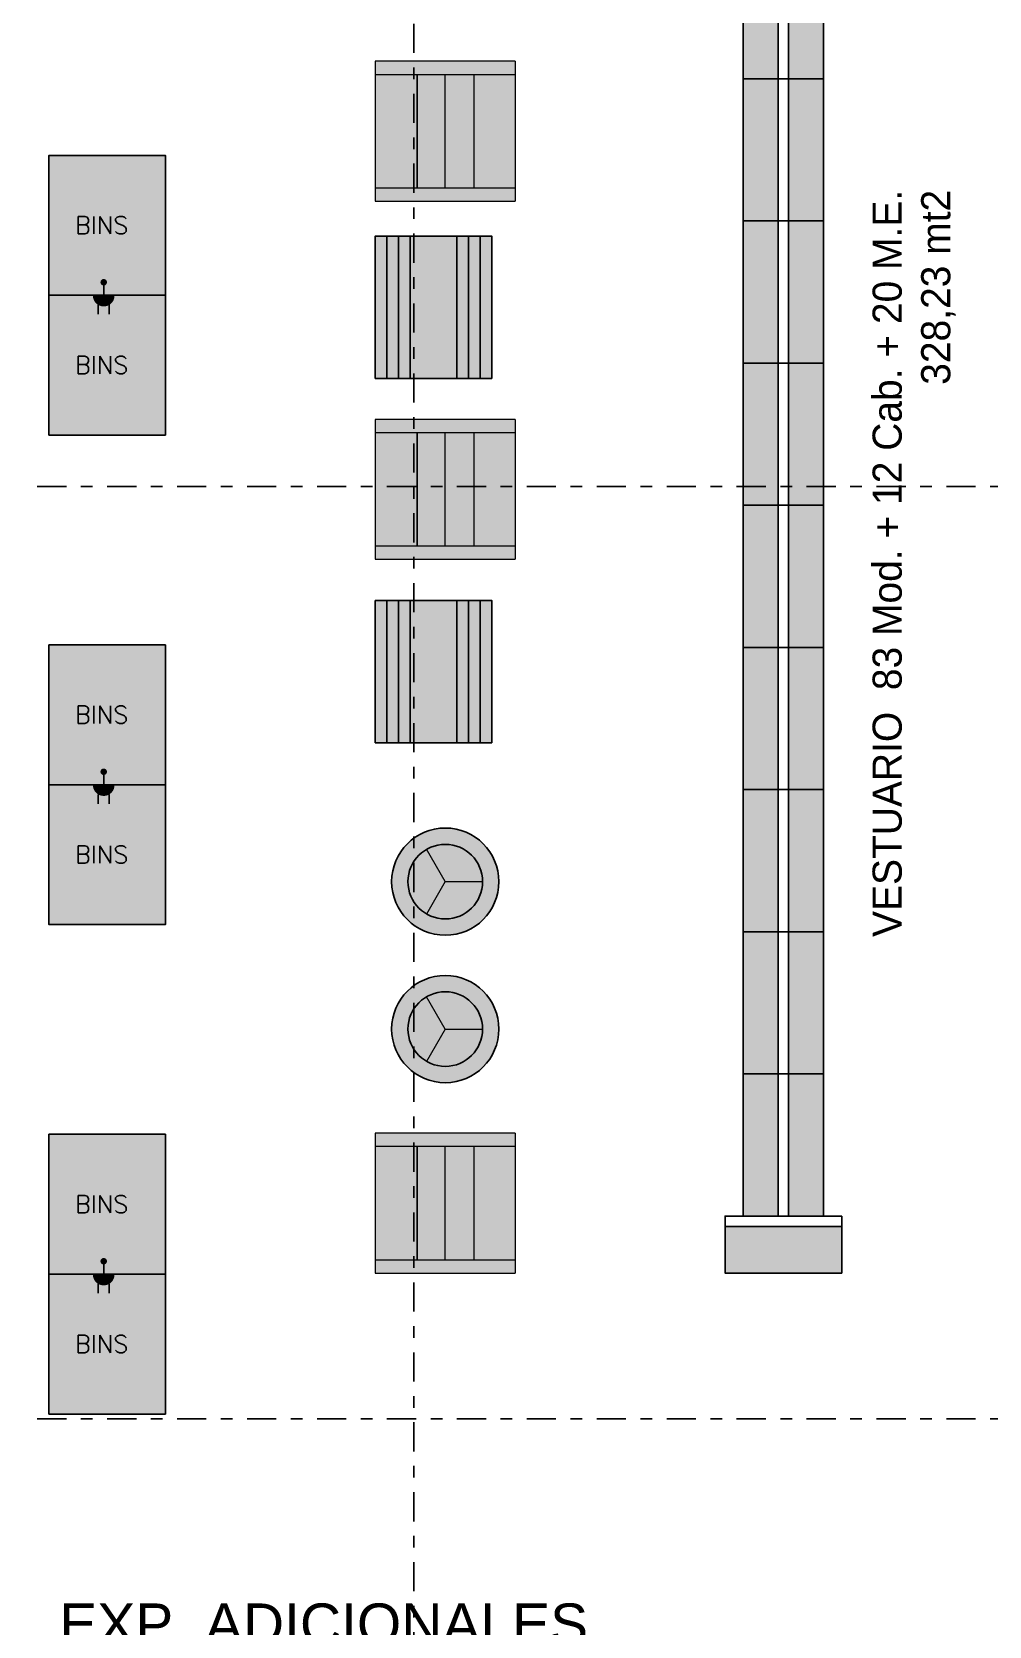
# Model space of a CAD drawing. Header units: millimetres. Extents: x 340 to 1003762, y 22 to 362022.
# Drawn here: x 384.87 to 393.09, y 48.57 to 62.25 of the extents above; entities that cross this region are included whole.
import ezdxf
from ezdxf.xclip import XClip

# ---------------------------------------------------------------- set-up
doc = ezdxf.new("R2010")
doc.units = ezdxf.units.MM
doc.header["$XCLIPFRAME"] = 0
doc.linetypes.add('LSBB_P_002 - PLANTA 1° NIVEL SALA DE VENTAS$0$DASHDOT2', pattern=[0.5, 0.25, -0.125, 0, -0.125])
doc.linetypes.add('LSBB_P_002 - PLANTA 1° NIVEL SALA DE VENTAS$0$LVIÑ-A-002_REV P_ SALA DE VENTAS  (14_02_14)$0$CONTINUOS', pattern=[0])
for name, color, linetype in [('LSBB_P_002 - PLANTA 1° NIVEL SALA DE VENTAS$0$A-GONDOLAS', 1, 'Continuous'), ('LSBB_P_002 - PLANTA 1° NIVEL SALA DE VENTAS$0$A-LAYOUT', 7, 'Continuous'), ('LSBB_P_002 - PLANTA 1° NIVEL SALA DE VENTAS$0$A-SALA-MUEB-ESPC', 1, 'Continuous'), ('LSBB_P_002 - PLANTA 1° NIVEL SALA DE VENTAS$0$A-TEXTO SV', 2, 'LSBB_P_002 - PLANTA 1° NIVEL SALA DE VENTAS$0$DASHDOT2'), ('LSBB_P_002 - PLANTA 1° NIVEL SALA DE VENTAS$0$A-Textos', 2, 'Continuous'), ('LSBB_P_002 - PLANTA 1° NIVEL SALA DE VENTAS$0$EJES', 8, 'LSBB_P_002 - PLANTA 1° NIVEL SALA DE VENTAS$0$DASHDOT2'), ('LSBB_P_002 - PLANTA 1° NIVEL SALA DE VENTAS$0$LAYOUT$0$A-GONDOLAS DELGADO', 8, 'Continuous'), ('LSBB_P_002 - PLANTA 1° NIVEL SALA DE VENTAS$0$LAYOUT$0$A-ILUMINACION_ENCHUFE', 2, 'Continuous'), ('LSBB_P_002 - PLANTA 1° NIVEL SALA DE VENTAS$0$LAYOUT$0$A-SALA-HATCH-CAMPAÑA', 252, 'Continuous'), ('XREF', 7, 'Continuous')]:
    doc.layers.add(name, color=color, linetype=linetype)
doc.layers.add('LSBB_P_002 - PLANTA 1° NIVEL SALA DE VENTAS$0$A-SALA-HATCH-VESTUARIO', color=7, linetype='Continuous', true_color=0x7a005c)
doc.styles.add('LSBB_P_002 - PLANTA 1° NIVEL SALA DE VENTAS$0$ARQ', font='arial.ttf')
doc.styles.add('LSBB_P_002 - PLANTA 1° NIVEL SALA DE VENTAS$0$LAYOUT$0$ARQ', font='SIMPLEX.shx')
doc.styles.add('LSBB_P_002 - PLANTA 1° NIVEL SALA DE VENTAS$0$REF-LAYOUT N+0.00 E 03$0$REF-LAYOUT N+0.00 E 02$0$Walmart_CENTURY GOTHIC', font='GOTHIC.TTF')

# ---------------------------------------------------------------- blocks, each defined once
blk = doc.blocks.new('LSBB_P_002 - PLANTA 1° NIVEL SALA DE VENTAS$0$LAYOUT$0$REF-LAYOUT N+0.00 E 02$0$1301_plate_1$0$enchufe triple piso')
for p, q in [((2.47, 0), (0, 0)), ((4.2, 1), (5.92, 1)), ((4.2, -1), (5.92, -1))]:
    blk.add_line(p, q)
at = {"const_width": 0.56}
blk.add_lwpolyline([(0, 0.32, 1), (0, -0.32, 1)], format="xyb", close=True, dxfattribs=at)
at = {"const_width": 2}
blk.add_lwpolyline([(2.47, -1, 0.414214), (3.47, 0, 0.414214), (2.47, 1, 1)], format="xyb", dxfattribs=at)
blk = doc.blocks.new('LSBB_P_002 - PLANTA 1° NIVEL SALA DE VENTAS$0$REF-LAYOUT N+0.00 E 03$0$REF-LAYOUT N+0.00 E 02$0$MUEBLE RED')
h = blk.add_hatch(color=256)
h.dxf.hatch_style = 1
edge = h.paths.add_edge_path()
edge.add_arc((5931.396, -1898.825), 0.46, 0, 360)
at = {"layer": 'LSBB_P_002 - PLANTA 1° NIVEL SALA DE VENTAS$0$A-SALA-MUEB-ESPC', "lineweight": 20}
for q in [(5931.235, -1898.547), (5931.235, -1899.103), (5931.719, -1898.825)]:
    blk.add_line((5931.396, -1898.825), q, dxfattribs=at)
at = {"layer": 'LSBB_P_002 - PLANTA 1° NIVEL SALA DE VENTAS$0$A-SALA-MUEB-ESPC'}
for radius in [0.46, 0.32]:
    blk.add_circle((5931.396, -1898.825), radius, dxfattribs=at)
blk = doc.blocks.new('LSBB_P_002 - PLANTA 1° NIVEL SALA DE VENTAS$0$REF-LAYOUT N+0.00 E 03$0$REF-LAYOUT N+0.00 E 02$0$MUEBLE ESPECIAL VESTU')
h = blk.add_hatch(color=256)
h.dxf.hatch_style = 1
h.paths.add_polyline_path([(1.2, 0), (0, 0), (0, 1.2), (1.2, 1.2)])
at = {"layer": 'LSBB_P_002 - PLANTA 1° NIVEL SALA DE VENTAS$0$A-SALA-MUEB-ESPC', "lineweight": 20}
for p, q in [((0, 1.2), (1.2, 1.2)), ((0, 0), (0, 1.2)), ((0.112, 1.2), (0.112, 0)), ((1.085, 1.2), (1.085, 0)), ((1.2, 1.2), (1.2, 0)), ((1.083, 0.842), (0.112, 0.842)), ((0.115, 0.842), (1.085, 0.842)), ((1.083, 0.6), (0.112, 0.6)), ((0.112, 0.355), (1.083, 0.355)), ((0, 0), (1.2, 0))]:
    blk.add_line(p, q, dxfattribs=at)
blk = doc.blocks.new('LSBB_P_002 - PLANTA 1° NIVEL SALA DE VENTAS$0$REF-LAYOUT N+0.00 E 03$0$REF-LAYOUT N+0.00 E 02$0$MUEBLE ESPECIAL VEST 1')
h = blk.add_hatch(color=256)
h.dxf.hatch_style = 1
h.paths.add_polyline_path([(0.999, 0), (0, 0), (0, 1.221), (0.999, 1.221)])
at = {"layer": 'LSBB_P_002 - PLANTA 1° NIVEL SALA DE VENTAS$0$A-SALA-MUEB-ESPC'}
for p, q in [((0, 1.221), (0.1, 1.221)), ((0.1, 1.221), (0.1, 0.001)), ((0.1, 1.221), (0.2, 1.221)), ((0.2, 1.221), (0.2, 0.001)), ((0.2, 1.221), (0.3, 1.221)), ((0.3, 1.221), (0.3, 0.001)), ((0.699, 1.221), (0.699, 0.001)), ((0.699, 1.221), (0.799, 1.221)), ((0.799, 1.221), (0.799, 0.001)), ((0.799, 1.221), (0.899, 1.221)), ((0.899, 1.221), (0.899, 0.001)), ((0.899, 1.221), (0.999, 1.221))]:
    blk.add_line(p, q, dxfattribs=at)
blk.add_lwpolyline([(0, 1.221), (0.999, 1.221), (0.999, 0), (0, 0)], close=True, dxfattribs=at)
blk = doc.blocks.new('LSBB_P_002 - PLANTA 1° NIVEL SALA DE VENTAS$0$G. 122 x 30')
at = {"linetype": 'LSBB_P_002 - PLANTA 1° NIVEL SALA DE VENTAS$0$LVIÑ-A-002_REV P_ SALA DE VENTAS  (14_02_14)$0$CONTINUOS'}
h = blk.add_hatch(color=256, dxfattribs=at)
h.dxf.hatch_style = 1
h.paths.add_polyline_path([(1362.274, -238.496), (1362.274, -238.796), (1363.494, -238.796), (1363.494, -238.496)])
at = {"layer": 'LSBB_P_002 - PLANTA 1° NIVEL SALA DE VENTAS$0$A-GONDOLAS'}
for points in [[(1362.274, -238.496), (1362.274, -238.406), (1363.494, -238.406), (1363.494, -238.496)], [(1362.274, -238.496), (1362.274, -238.796), (1363.494, -238.796), (1363.494, -238.496)]]:
    blk.add_lwpolyline(points, close=True, dxfattribs=at)
blk = doc.blocks.new('LSBB_P_002 - PLANTA 1° NIVEL SALA DE VENTAS$0$c. 100x44')
at = {"linetype": 'LSBB_P_002 - PLANTA 1° NIVEL SALA DE VENTAS$0$LVIÑ-A-002_REV P_ SALA DE VENTAS  (14_02_14)$0$CONTINUOS'}
h = blk.add_hatch(color=256, dxfattribs=at)
h.dxf.hatch_style = 1
h.paths.add_polyline_path([(1372.717, -254.696), (1372.717, -253.696), (1372.317, -253.696), (1372.317, -254.696)])
at = {"layer": 'LSBB_P_002 - PLANTA 1° NIVEL SALA DE VENTAS$0$A-GONDOLAS'}
for points in [[(1372.227, -254.696), (1372.227, -253.696), (1372.317, -253.696), (1372.317, -254.696)], [(1372.717, -254.696), (1372.717, -253.696), (1372.317, -253.696), (1372.317, -254.696)]]:
    blk.add_lwpolyline(points, close=True, dxfattribs=at)
blk = doc.blocks.new('LSBB_P_002 - PLANTA 1° NIVEL SALA DE VENTAS$0$LAYOUT$0$BINS')
h = blk.add_hatch(color=256)
h.dxf.hatch_style = 1
h.paths.add_polyline_path([(6149.929, -1161.864), (6149.929, -1163.064), (6148.929, -1163.064), (6148.929, -1161.864)])
at = {"layer": 'LSBB_P_002 - PLANTA 1° NIVEL SALA DE VENTAS$0$A-SALA-MUEB-ESPC'}
blk.add_lwpolyline([(6149.929, -1161.864), (6149.929, -1163.064), (6148.929, -1163.064), (6148.929, -1161.864)], close=True, dxfattribs=at)
at = {"layer": 'LSBB_P_002 - PLANTA 1° NIVEL SALA DE VENTAS$0$A-SALA-MUEB-ESPC', "style": 'LSBB_P_002 - PLANTA 1° NIVEL SALA DE VENTAS$0$LAYOUT$0$ARQ'}
blk.add_text('BINS', height=0.15, rotation=180, dxfattribs=at).set_placement((6149.704, -1162.39))
blk = doc.blocks.new('LSBB_P_002 - PLANTA 1° NIVEL SALA DE VENTAS$0$SVLY')
at = {"layer": 'LSBB_P_002 - PLANTA 1° NIVEL SALA DE VENTAS$0$LAYOUT$0$A-GONDOLAS DELGADO'}
for points in [[(1001.309, 274.808), (1001.309, 276.008), (1000.309, 276.008), (1000.309, 274.808)], [(1001.309, 274.808), (1001.309, 276.008), (1000.309, 276.008), (1000.309, 274.808)], [(1001.309, 273.608), (1001.309, 274.808), (1000.309, 274.808), (1000.309, 273.608)], [(1001.309, 273.608), (1001.309, 274.808), (1000.309, 274.808), (1000.309, 273.608)], [(1001.309, 270.608), (1001.309, 271.808), (1000.309, 271.808), (1000.309, 270.608)], [(1001.309, 270.608), (1001.309, 271.808), (1000.309, 271.808), (1000.309, 270.608)], [(1001.309, 269.408), (1001.309, 270.608), (1000.309, 270.608), (1000.309, 269.408)], [(1001.309, 269.408), (1001.309, 270.608), (1000.309, 270.608), (1000.309, 269.408)], [(1001.309, 266.408), (1001.309, 267.608), (1000.309, 267.608), (1000.309, 266.408)], [(1001.309, 265.208), (1001.309, 266.408), (1000.309, 266.408), (1000.309, 265.208)], [(1001.309, 265.208), (1001.309, 266.408), (1000.309, 266.408), (1000.309, 265.208)]]:
    blk.add_lwpolyline(points, close=True, dxfattribs=at)
at = {"layer": 'LSBB_P_002 - PLANTA 1° NIVEL SALA DE VENTAS$0$A-SALA-HATCH-VESTUARIO', "ltscale": 0.5, "xscale": -1}
for name, p, rotation in [('LSBB_P_002 - PLANTA 1° NIVEL SALA DE VENTAS$0$G. 122 x 30', (1245.06, -1085.608), 270), ('LSBB_P_002 - PLANTA 1° NIVEL SALA DE VENTAS$0$REF-LAYOUT N+0.00 E 03$0$REF-LAYOUT N+0.00 E 02$0$MUEBLE ESPECIAL VESTU', (1004.309, 276.815), 90), ('LSBB_P_002 - PLANTA 1° NIVEL SALA DE VENTAS$0$REF-LAYOUT N+0.00 E 03$0$REF-LAYOUT N+0.00 E 02$0$MUEBLE ESPECIAL VEST 1', (1003.109, 275.315), 180), ('LSBB_P_002 - PLANTA 1° NIVEL SALA DE VENTAS$0$REF-LAYOUT N+0.00 E 03$0$REF-LAYOUT N+0.00 E 02$0$MUEBLE ESPECIAL VESTU', (1004.309, 273.742), 90), ('LSBB_P_002 - PLANTA 1° NIVEL SALA DE VENTAS$0$REF-LAYOUT N+0.00 E 03$0$REF-LAYOUT N+0.00 E 02$0$MUEBLE ESPECIAL VESTU', (1004.309, 267.617), 90)]:
    blk.add_blockref(name, p, dxfattribs=dict(at, rotation=rotation))
at = {"layer": 'LSBB_P_002 - PLANTA 1° NIVEL SALA DE VENTAS$0$A-SALA-HATCH-VESTUARIO', "ltscale": 0.5, "rotation": 90}
blk.add_blockref('LSBB_P_002 - PLANTA 1° NIVEL SALA DE VENTAS$0$G. 122 x 30', (768.159, -1085.608), dxfattribs=at)
at = {"layer": 'LSBB_P_002 - PLANTA 1° NIVEL SALA DE VENTAS$0$A-SALA-HATCH-VESTUARIO', "xscale": -1}
for name, p, rotation in [('LSBB_P_002 - PLANTA 1° NIVEL SALA DE VENTAS$0$G. 122 x 30', (1245.06, -1086.828), 270), ('LSBB_P_002 - PLANTA 1° NIVEL SALA DE VENTAS$0$G. 122 x 30', (1245.06, -1088.048), 270), ('LSBB_P_002 - PLANTA 1° NIVEL SALA DE VENTAS$0$G. 122 x 30', (1245.06, -1089.268), 270), ('LSBB_P_002 - PLANTA 1° NIVEL SALA DE VENTAS$0$G. 122 x 30', (1245.06, -1090.488), 270), ('LSBB_P_002 - PLANTA 1° NIVEL SALA DE VENTAS$0$G. 122 x 30', (1245.06, -1091.708), 270), ('LSBB_P_002 - PLANTA 1° NIVEL SALA DE VENTAS$0$G. 122 x 30', (1245.06, -1092.928), 270), ('LSBB_P_002 - PLANTA 1° NIVEL SALA DE VENTAS$0$REF-LAYOUT N+0.00 E 03$0$REF-LAYOUT N+0.00 E 02$0$MUEBLE RED', (-4927.687, -1629.049), 180), ('LSBB_P_002 - PLANTA 1° NIVEL SALA DE VENTAS$0$G. 122 x 30', (1245.06, -1094.148), 270), ('LSBB_P_002 - PLANTA 1° NIVEL SALA DE VENTAS$0$REF-LAYOUT N+0.00 E 03$0$REF-LAYOUT N+0.00 E 02$0$MUEBLE RED', (-4927.687, -1630.314), 180), ('LSBB_P_002 - PLANTA 1° NIVEL SALA DE VENTAS$0$G. 122 x 30', (1245.06, -1095.368), 270), ('LSBB_P_002 - PLANTA 1° NIVEL SALA DE VENTAS$0$c. 100x44', (752.414, 1639.134), 90)]:
    blk.add_blockref(name, p, dxfattribs=dict(at, rotation=rotation))
at = {"layer": 'LSBB_P_002 - PLANTA 1° NIVEL SALA DE VENTAS$0$A-SALA-HATCH-VESTUARIO', "rotation": 90}
for p in [(768.159, -1086.828), (768.159, -1088.048), (768.159, -1089.268), (768.159, -1090.488), (768.159, -1091.708), (768.159, -1092.928), (768.159, -1094.148), (768.159, -1095.368)]:
    blk.add_blockref('LSBB_P_002 - PLANTA 1° NIVEL SALA DE VENTAS$0$G. 122 x 30', p, dxfattribs=at)
at = {"layer": 'LSBB_P_002 - PLANTA 1° NIVEL SALA DE VENTAS$0$A-SALA-HATCH-VESTUARIO', "ltscale": 0.5}
blk.add_blockref('LSBB_P_002 - PLANTA 1° NIVEL SALA DE VENTAS$0$REF-LAYOUT N+0.00 E 03$0$REF-LAYOUT N+0.00 E 02$0$MUEBLE ESPECIAL VEST 1', (1003.109, 270.968), dxfattribs=at)
at = {"layer": 'LSBB_P_002 - PLANTA 1° NIVEL SALA DE VENTAS$0$LAYOUT$0$A-ILUMINACION_ENCHUFE', "linetype": 'Continuous', "xscale": 0.0463705951289162, "yscale": 0.0463705951289162, "zscale": 0.0463705951289162, "rotation": 270}
for p in [(1000.779, 274.919, 0), (1000.779, 270.719, 0), (1000.779, 266.519, 0)]:
    blk.add_blockref('LSBB_P_002 - PLANTA 1° NIVEL SALA DE VENTAS$0$LAYOUT$0$REF-LAYOUT N+0.00 E 02$0$1301_plate_1$0$enchufe triple piso', p, dxfattribs=at)
at = {"layer": 'LSBB_P_002 - PLANTA 1° NIVEL SALA DE VENTAS$0$LAYOUT$0$A-SALA-HATCH-CAMPAÑA', "rotation": 180}
for p in [(7150.238, -887.056), (7150.238, -888.256), (7150.238, -891.256), (7150.238, -892.456), (7150.238, -895.456), (7150.238, -896.656)]:
    blk.add_blockref('LSBB_P_002 - PLANTA 1° NIVEL SALA DE VENTAS$0$LAYOUT$0$BINS', p, dxfattribs=at)
at = {"layer": 'LSBB_P_002 - PLANTA 1° NIVEL SALA DE VENTAS$0$A-TEXTO SV', "insert": (1007.375, 275.712), "char_height": 0.25, "width": 7.54837, "attachment_point": 3, "rotation": 90, "style": 'LSBB_P_002 - PLANTA 1° NIVEL SALA DE VENTAS$0$REF-LAYOUT N+0.00 E 03$0$REF-LAYOUT N+0.00 E 02$0$Walmart_CENTURY GOTHIC'}
blk.add_mtext('VESTUARIO  83 Mod. + 12 Cab. + 20 M.E. \\P328,23 mt2', dxfattribs=at)
blk = doc.blocks.new('LSBB_P_002 - PLANTA 1° NIVEL SALA DE VENTAS', base_point=(223.57, 14.22))
at = {"layer": 'LSBB_P_002 - PLANTA 1° NIVEL SALA DE VENTAS$0$EJES'}
for p, q in [((803.439, 309.537), (803.439, 242.519)), ((877.859, 273.166), (769.057, 273.166)), ((877.859, 265.166), (769.057, 265.166))]:
    blk.add_line(p, q, dxfattribs=at)
at = {"layer": 'LSBB_P_002 - PLANTA 1° NIVEL SALA DE VENTAS$0$A-LAYOUT', "color": 1}
blk.add_blockref('LSBB_P_002 - PLANTA 1° NIVEL SALA DE VENTAS$0$SVLY', (-200, 0), dxfattribs=at)
at = {"layer": 'LSBB_P_002 - PLANTA 1° NIVEL SALA DE VENTAS$0$A-Textos', "insert": (802.666, 263.063), "char_height": 0.35, "width": 5.9483, "attachment_point": 5, "style": 'LSBB_P_002 - PLANTA 1° NIVEL SALA DE VENTAS$0$ARQ'}
blk.add_mtext('EXP. ADICIONALES\\P{\\fArial|b0|i0|c238|p34;sup:}16,3 {\\fArial|b0|i0|c238|p34;mt2} 0,4{\\fArial|b0|i0|c238|p34;%}', dxfattribs=at)

msp = doc.modelspace()

# ---------------------------------------------------------------- block references
at = {"layer": 'XREF'}
ref = msp.add_blockref('LSBB_P_002 - PLANTA 1° NIVEL SALA DE VENTAS', (-191.719, -200.6), dxfattribs=at)
XClip(ref).set_block_clipping_path([(755.454857474, 236.6800249606), (887.3150098981, 333.6713636781)])

doc.saveas('drawing.dxf')
